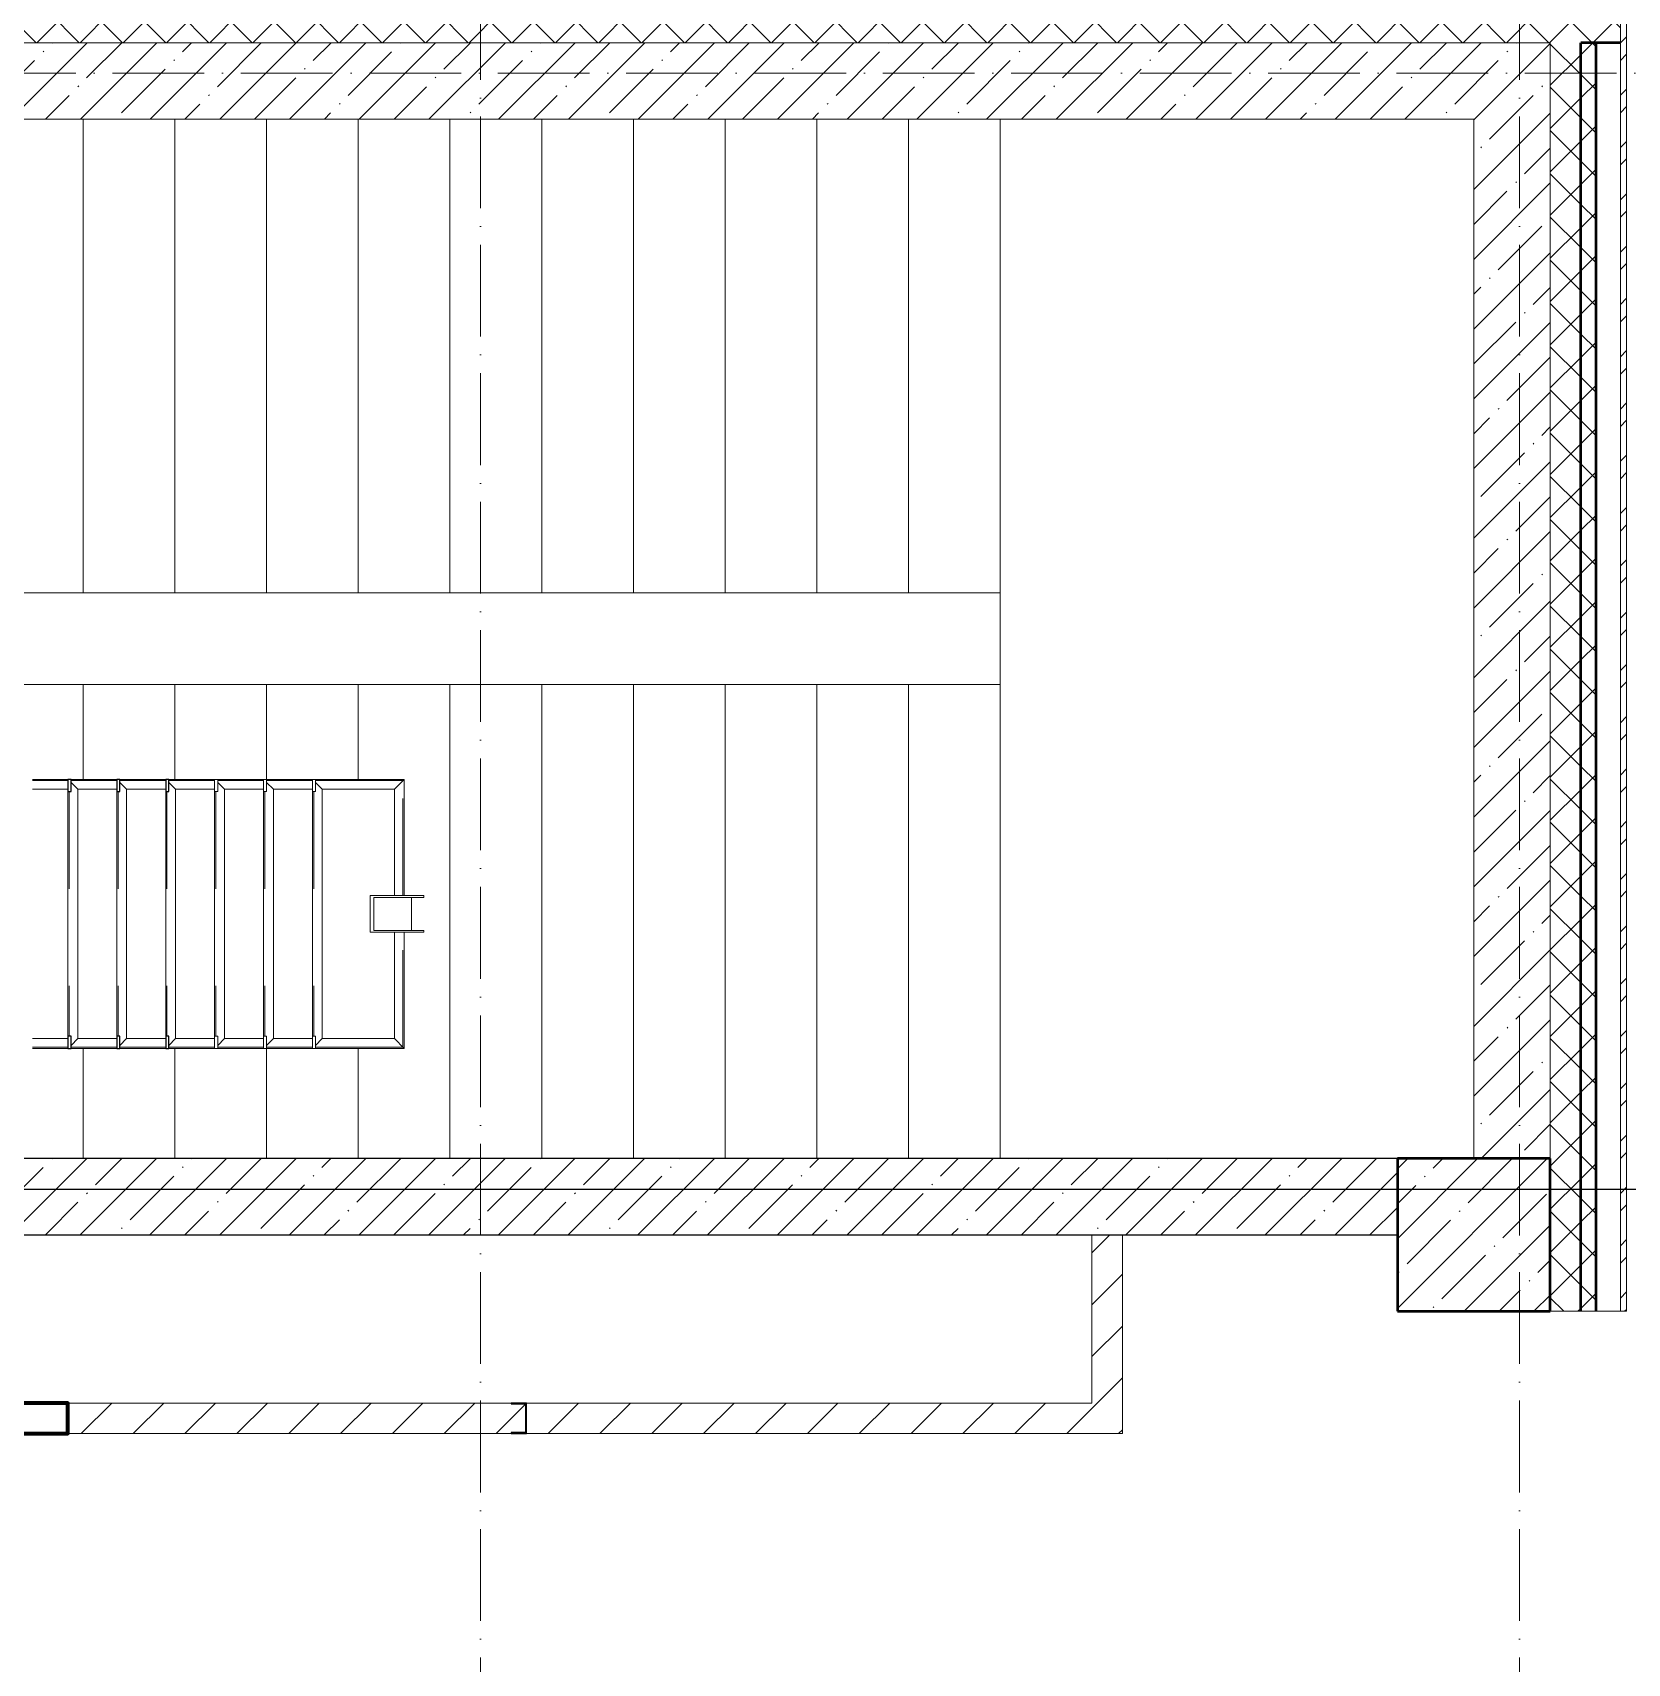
# Model space of a CAD drawing. Header units: millimetres. Extents: x -356862 to 418287, y 0 to 839748.
# Drawn here: x 161013 to 166232, y 501445 to 506780 of the extents above; entities that cross this region are included whole.
import ezdxf

# ---------------------------------------------------------------- set-up
doc = ezdxf.new("R2010")
doc.units = ezdxf.units.MM
doc.linetypes.add('50_200_ШТРИХ_1Т_ш5_п1_п1_', pattern=[700, 500, -100, 0, -100])
doc.linetypes.add('Штрих', pattern=[635, 317.5, -317.5])
for name, color, linetype, lineweight in [('9.7) Заделка 956 шт', 6, 'Continuous', 158), ('A-GENM-____-HDLN', 7, 'Штрих', 9), ('A-GENM-____-MCUT', 7, 'Continuous', 25), ('A-GENM-____-OTLN', 7, 'Continuous', 9), ('A-GENM-____-OTLN-1', 7, 'Continuous', 25), ('A-WALL-____-MCUT-1', 7, 'Continuous', 9), ('A-WALL-____-MCUT-2', 7, 'Continuous', 50), ('A-WALL-____-MCUT-3', 7, 'Continuous', 9), ('A-WALL-____-PATT-1', 7, 'Continuous', 9), ('A-WALL-FNSH-MCUT-1', 7, 'Continuous', 9), ('S-COLS-____-MCUT', 7, 'Continuous', 50), ('S-COLS-____-OTLN', 7, 'Continuous', 9), ('S-GRID-____-OTLN-1', 7, '50_200_ШТРИХ_1Т_ш5_п1_п1_', 9), ('S-STRS-____-OTLN-1', 7, 'Continuous', 9)]:
    doc.layers.add(name, color=color, linetype=linetype, lineweight=lineweight)
pattern_1 = [(45, (142429.06, 459015.94), (-70.71068, 70.71068), []), (135, (142429.06, 459015.94), (-70.71068, -70.71068), [])]
pattern_2 = [(45, (142429.06, 459015.94), (-84.8528, 84.8528), [])]
pattern_3 = [(45, (142429.06, 459015.94), (-114.04925, 114.04925), []), (45, (142543.1, 459015.94), (-114.04925, 114.04925), [201.612, -40.322, 3.353, -36.97])]

# ---------------------------------------------------------------- blocks, each defined once
blk = doc.blocks.new('ОМ_Труба_ГОСТ 8639-82 - ОМ_Труба_ГОСТ 8639-82-26350154-АР1_План отверстий 3 этажа в осях 1-64_А-ГГ')
at = {"layer": 'A-GENM-____-OTLN'}
for p, q in [((19689.1, 44821), (19689.1, 44941)), ((19689.1, 44941), (19864.1, 44941)), ((19864.1, 44935), (19701.2, 44935)), ((19701.2, 44935), (19701.2, 44827)), ((19824, 44935), (19824, 44827)), ((19864.1, 44941), (19864.1, 44935)), ((19864.1, 44821), (19689.1, 44821)), ((19701.2, 44827), (19864.1, 44827)), ((19864.1, 44827), (19864.1, 44821))]:
    blk.add_line(p, q, dxfattribs=at)
blk = doc.blocks.new('ОМ_Уголок_ГОСТ 8509-93 - ОМ_Уголок_ГОСТ 8509-93-26349651-АР1_План отверстий 3 этажа в осях 1-64_А-ГГ')
at = {"layer": 'A-GENM-____-HDLN'}
for p, q in [((4, -4), (380, -4)), ((500, -4), (876, -4))]:
    blk.add_line(p, q, dxfattribs=at)
at = {"layer": 'A-GENM-____-OTLN'}
for p, q in [((380, 0), (0, 0)), ((32, -32), (0, 0)), ((32, -32), (380, -32)), ((880, 0), (500, 0)), ((500, -32), (848, -32)), ((880, 0), (848, -32))]:
    blk.add_line(p, q, dxfattribs=at)
blk = doc.blocks.new('ОМ_Уголок_ГОСТ 8509-93 - ОМ_Уголок_ГОСТ 8509-93-V88-АР1_План отверстий 3 этажа в осях 1-64_А-ГГ')
at = {"layer": 'A-GENM-____-HDLN'}
blk.add_line((40, -4), (840, -4), dxfattribs=at)
at = {"layer": 'A-GENM-____-OTLN'}
for p, q in [((32, -32), (10, -10)), ((32, -32), (848, -32)), ((840, 0), (40, 0)), ((870, -10), (848, -32))]:
    blk.add_line(p, q, dxfattribs=at)
blk = doc.blocks.new('ОМ_Уголок_ГОСТ 8509-93 - ОМ_Уголок_ГОСТ 8509-93-19082047-АР1_План отверстий 3 этажа в осях 1-64_А-ГГ')
at = {"layer": 'A-GENM-____-HDLN'}
blk.add_line((10, -4), (296, -4), dxfattribs=at)
at = {"layer": 'A-GENM-____-OTLN'}
for p, q in [((300, 0), (10, 0)), ((32, -32), (10, -10)), ((32, -32), (268, -32)), ((300, 0), (268, -32))]:
    blk.add_line(p, q, dxfattribs=at)
blk = doc.blocks.new('ОМ_Уголок_ГОСТ 8509-93 - ОМ_Уголок_ГОСТ 8509-93-V89-АР1_План отверстий 3 этажа в осях 1-64_А-ГГ')
at = {"layer": 'A-GENM-____-HDLN'}
blk.add_line((4, -4), (290, -4), dxfattribs=at)
at = {"layer": 'A-GENM-____-OTLN'}
for p, q in [((290, 0), (0, 0)), ((32, -32), (0, 0)), ((32, -32), (268, -32)), ((290, -10), (268, -32))]:
    blk.add_line(p, q, dxfattribs=at)
blk = doc.blocks.new('ОМ_Уголок_ГОСТ 8509-93 - ОМ_Уголок_ГОСТ 8509-93-V90-АР1_План отверстий 3 этажа в осях 1-64_А-ГГ')
at = {"layer": 'A-GENM-____-HDLN'}
blk.add_line((10, -4), (160, -4), dxfattribs=at)
at = {"layer": 'A-GENM-____-OTLN'}
for p, q in [((160, 0), (10, 0)), ((32, -32), (10, -10)), ((32, -32), (160, -32))]:
    blk.add_line(p, q, dxfattribs=at)
blk = doc.blocks.new('ОМ_Уголок_ГОСТ 8509-93 - ОМ_Уголок_ГОСТ 8509-93-V91-АР1_План отверстий 3 этажа в осях 1-64_А-ГГ')
at = {"layer": 'A-GENM-____-HDLN'}
blk.add_line((140, -4), (290, -4), dxfattribs=at)
at = {"layer": 'A-GENM-____-OTLN'}
for p, q in [((290, 0), (140, 0)), ((140, -32), (268, -32)), ((290, -10), (268, -32))]:
    blk.add_line(p, q, dxfattribs=at)
blk = doc.blocks.new('ОМ_Уголок_ГОСТ 8509-93 - ОМ_Уголок_ГОСТ 8509-93-V93-АР1_План отверстий 3 этажа в осях 1-64_А-ГГ')
at = {"layer": 'A-GENM-____-HDLN'}
blk.add_line((44.3, -4), (160, -4), dxfattribs=at)
at = {"layer": 'A-GENM-____-OTLN'}
for p, q in [((160, 0), (44.3, 0)), ((44.3, -32), (160, -32))]:
    blk.add_line(p, q, dxfattribs=at)
blk = doc.blocks.new('ОМ_Уголок_ГОСТ 8509-93 - ОМ_Уголок_ГОСТ 8509-93-V94-АР1_План отверстий 3 этажа в осях 1-64_А-ГГ')
at = {"layer": 'A-GENM-____-HDLN'}
blk.add_line((140, -4), (255.7, -4), dxfattribs=at)
at = {"layer": 'A-GENM-____-OTLN'}
for p, q in [((255.7, 0), (140, 0)), ((140, -32), (255.7, -32))]:
    blk.add_line(p, q, dxfattribs=at)
blk = doc.blocks.new('ОМ_Полоса_Трапеция прямоугольная_Прокат_ГОСТ 103-2006 - ОМ_Полоса_Трапеция прямоугольная_Прокат_ГОСТ 103-2006-19082130-АР1_План отверстий 3 этажа в осях 1-64_А-ГГ')
at = {"layer": 'A-GENM-____-OTLN'}
for p, q in [((19500, 45321), (19510, 45321)), ((19500, 45281), (19500, 45321)), ((19510, 45321), (19510, 45281)), ((19510, 45281), (19500, 45281))]:
    blk.add_line(p, q, dxfattribs=at)
blk = doc.blocks.new('ОМ_Полоса_Трапеция прямоугольная_Прокат_ГОСТ 103-2006 - ОМ_Полоса_Трапеция прямоугольная_Прокат_ГОСТ 103-2006-V96-АР1_План отверстий 3 этажа в осях 1-64_А-ГГ')
at = {"layer": 'A-GENM-____-MCUT'}
for p, q in [((19030, 45321), (19020, 45321)), ((19020, 45321), (19020, 45281)), ((19030, 45281), (19030, 45321)), ((19020, 45281), (19030, 45281))]:
    blk.add_line(p, q, dxfattribs=at)
blk = doc.blocks.new('ОМ_Полоса_Трапеция прямоугольная_Прокат_ГОСТ 103-2006 - ОМ_Полоса_Трапеция прямоугольная_Прокат_ГОСТ 103-2006-V97-АР1_План отверстий 3 этажа в осях 1-64_А-ГГ')
at = {"layer": 'A-GENM-____-MCUT'}
for p, q in [((18870, 45321), (18860, 45321)), ((18860, 45321), (18860, 45281)), ((18870, 45281), (18870, 45321)), ((18860, 45281), (18870, 45281))]:
    blk.add_line(p, q, dxfattribs=at)
blk = doc.blocks.new('ОМ_Полоса_Трапеция прямоугольная_Прокат_ГОСТ 103-2006 - ОМ_Полоса_Трапеция прямоугольная_Прокат_ГОСТ 103-2006-V98-АР1_План отверстий 3 этажа в осях 1-64_А-ГГ')
at = {"layer": 'A-GENM-____-MCUT'}
for p, q in [((18710, 45321), (18700, 45321)), ((18700, 45321), (18700, 45281)), ((18710, 45281), (18710, 45321)), ((18700, 45281), (18710, 45281))]:
    blk.add_line(p, q, dxfattribs=at)
blk = doc.blocks.new('ОМ_Полоса_Трапеция прямоугольная_Прокат_ГОСТ 103-2006 - ОМ_Полоса_Трапеция прямоугольная_Прокат_ГОСТ 103-2006-19082170-АР1_План отверстий 3 этажа в осях 1-64_А-ГГ')
at = {"layer": 'A-GENM-____-OTLN'}
for p, q in [((19500, 44481), (19510, 44481)), ((19500, 44441), (19500, 44481)), ((19510, 44441), (19500, 44441)), ((19510, 44481), (19510, 44441))]:
    blk.add_line(p, q, dxfattribs=at)
blk = doc.blocks.new('ОМ_Полоса_Трапеция прямоугольная_Прокат_ГОСТ 103-2006 - ОМ_Полоса_Трапеция прямоугольная_Прокат_ГОСТ 103-2006-V99-АР1_План отверстий 3 этажа в осях 1-64_А-ГГ')
at = {"layer": 'A-GENM-____-MCUT'}
for p, q in [((19030, 44481), (19020, 44481)), ((19020, 44481), (19020, 44441)), ((19020, 44441), (19030, 44441)), ((19030, 44441), (19030, 44481))]:
    blk.add_line(p, q, dxfattribs=at)
blk = doc.blocks.new('ОМ_Полоса_Трапеция прямоугольная_Прокат_ГОСТ 103-2006 - ОМ_Полоса_Трапеция прямоугольная_Прокат_ГОСТ 103-2006-V100-АР1_План отверстий 3 этажа в осях 1-64_А-ГГ')
at = {"layer": 'A-GENM-____-MCUT'}
for p, q in [((18870, 44481), (18860, 44481)), ((18860, 44481), (18860, 44441)), ((18860, 44441), (18870, 44441)), ((18870, 44441), (18870, 44481))]:
    blk.add_line(p, q, dxfattribs=at)
blk = doc.blocks.new('ОМ_Полоса_Трапеция прямоугольная_Прокат_ГОСТ 103-2006 - ОМ_Полоса_Трапеция прямоугольная_Прокат_ГОСТ 103-2006-V101-АР1_План отверстий 3 этажа в осях 1-64_А-ГГ')
at = {"layer": 'A-GENM-____-MCUT'}
for p, q in [((18710, 44481), (18700, 44481)), ((18700, 44481), (18700, 44441)), ((18700, 44441), (18710, 44441)), ((18710, 44441), (18710, 44481))]:
    blk.add_line(p, q, dxfattribs=at)
blk = doc.blocks.new('BSC_Колонна _Прямоугольная - 500х500-V152-АР1_План отверстий 3 этажа в осях 1-64_А-ГГ')
at = {"layer": 'S-COLS-____-OTLN'}
h = blk.add_hatch(dxfattribs=at)
h.set_pattern_fill('FP_175', color=256, style=0, pattern_type=2)
h.set_pattern_definition([(45, (-23300, -43831.04), (-114.04925, 114.04925), []), (45, (-23185.95, -43831.04), (-114.04925, 114.04925), [201.613, -40.323, 3.353, -36.97])])
h.paths.add_polyline_path([(-250, -250), (250, -250), (250, 250), (-250, 250)], flags=0)
at = {"layer": 'S-COLS-____-MCUT'}
for p, q in [((250, 250), (-250, 250)), ((-250, 250), (-250, -250)), ((250, -250), (250, 250)), ((-250, -250), (250, -250))]:
    blk.add_line(p, q, dxfattribs=at)
blk = doc.blocks.new('154_Фахверк_СКБ_Швеллер - Тип_100_3960-28318856-АР1_План отверстий 3 этажа в осях 1-64_А-ГГ')
at = {"layer": 'A-GENM-____-MCUT'}
for p, q in [((175, 50), (125, 50)), ((125, 50), (125, -50)), ((128, 47), (175, 47)), ((128, -47), (128, 47)), ((175, 47), (175, 50)), ((125, -50), (175, -50)), ((175, -47), (128, -47)), ((175, -50), (175, -47))]:
    blk.add_line(p, q, dxfattribs=at)

msp = doc.modelspace()

# ---------------------------------------------------------------- hatches: boundary and pattern name
h = msp.add_hatch()
h.set_pattern_fill('FP_38', color=256, style=0, pattern_type=2)
h.set_pattern_definition(pattern_3)
h.paths.add_polyline_path([(165479.0567, 502846.983), (165479.0567, 503096.983), (157029.0567, 503096.983), (157029.0567, 502846.983), (163624.9513, 502846.983)], flags=0)
h = msp.add_hatch()
h.set_pattern_fill('FP_4', color=256, style=0, pattern_type=2)
h.set_pattern_definition(pattern_2)
h.paths.add_polyline_path([(164579.0567, 502196.983), (164579.0567, 502296.983), (162629.0567, 502296.983), (162629.0567, 502196.983), (163624.9513, 502196.983)], flags=0)
h.paths.add_polyline_path([(162579.0567, 502196.983), (162579.0567, 502199.983), (162626.0567, 502199.983), (162626.0567, 502293.983), (162579.0567, 502293.983), (162579.0567, 502296.983), (161129.0567, 502296.983), (161129.0567, 502196.983), (161857.487, 502196.983)], flags=0)
h.paths.add_polyline_path([(160729.0567, 502196.983), (160729.0567, 502296.983), (158329.0567, 502296.983), (158329.0567, 502196.983), (160090.0227, 502196.983)], flags=0)
at = {"layer": 'A-WALL-____-PATT-1'}
h = msp.add_hatch(dxfattribs=at)
h.set_pattern_fill('FP_3', color=256, style=0, pattern_type=2)
h.set_pattern_definition([(45, (142429.06, 459015.94), (-85.53659, 85.53659), []), (45, (142486.08, 459015.94), (-85.53659, 85.53659), [])])
h.paths.add_polyline_path([(166229.0567, 500566.983), (166229.0567, 500796.983), (166209.0567, 500796.983), (166209.0567, 500566.983)], flags=0)
h.paths.add_polyline_path([(166229.0567, 502596.983), (166229.0567, 506996.983), (166209.0567, 506996.983), (166209.0567, 502596.983)], flags=0)
h = msp.add_hatch(dxfattribs=at)
h.set_pattern_fill('FP_1', color=256, style=0, pattern_type=2)
h.set_pattern_definition(pattern_1)
h.paths.add_polyline_path([(166129.0567, 506746.983), (166209.0567, 506746.983), (166209.0567, 506846.983), (158029.0567, 506846.983), (158029.0567, 506746.983), (166079.0567, 506746.983)], flags=0)
h.paths.add_polyline_path([(157029.0567, 506746.983), (157029.0567, 506846.983), (155829.0567, 506846.983), (155829.0567, 506752.983), (155904.0567, 506752.983), (155904.0567, 506746.983), (156555.0941, 506746.983)], flags=0)
h.paths.add_polyline_path([(153954.0567, 506746.983), (153954.0567, 506752.983), (154029.0567, 506752.983), (154029.0567, 506846.983), (149829.0567, 506846.983), (149829.0567, 506752.983), (149904.0567, 506752.983), (149904.0567, 506746.983), (153020.1656, 506746.983)], flags=0)
h.paths.add_polyline_path([(148029.0567, 506746.983), (148029.0567, 506846.983), (139979.0567, 506846.983), (139979.0567, 506746.983), (147717.7727, 506746.983)], flags=0)
h = msp.add_hatch(dxfattribs=at)
h.set_pattern_fill('FP_38', color=256, style=0, pattern_type=2)
h.set_pattern_definition(pattern_3)
h.paths.add_polyline_path([(165729.0567, 506496.983), (165979.0567, 506496.983), (165979.0567, 506746.983), (158029.0567, 506746.983), (158029.0567, 506496.983), (163624.9513, 506496.983)], flags=0)
h = msp.add_hatch(dxfattribs=at)
h.set_pattern_fill('FP_1', color=256, style=0, pattern_type=2)
h.set_pattern_definition(pattern_1)
h.paths.add_polyline_path([(166079.0567, 468546.983), (166079.0567, 470746.983), (165985.0567, 470746.983), (165985.0567, 470671.983), (165979.0567, 470671.983), (165979.0567, 468546.983)], flags=0)
h.paths.add_polyline_path([(166079.0567, 472546.983), (166079.0567, 473746.983), (165985.0567, 473746.983), (165985.0567, 473671.983), (165979.0567, 473671.983), (165979.0567, 472621.983), (165985.0567, 472621.983), (165985.0567, 472546.983)], flags=0)
h.paths.add_polyline_path([(166079.0567, 475546.983), (166079.0567, 476746.983), (165979.0567, 476746.983), (165979.0567, 475621.983), (165985.0567, 475621.983), (165985.0567, 475546.983)], flags=0)
h.paths.add_polyline_path([(166079.0567, 478546.983), (166079.0567, 479746.983), (165985.0567, 479746.983), (165985.0567, 479671.983), (165979.0567, 479671.983), (165979.0567, 478621.983), (165985.0567, 478621.983), (165985.0567, 478546.983)], flags=0)
h.paths.add_polyline_path([(165979.0567, 481546.983), (166079.0567, 481546.983), (166079.0567, 482746.983), (165985.0567, 482746.983), (165985.0567, 482671.983), (165979.0567, 482671.983), (165979.0567, 482046.983)], flags=0)
h.paths.add_polyline_path([(165985.0567, 484546.983), (166079.0567, 484546.983), (166079.0567, 485746.983), (165979.0567, 485746.983), (165979.0567, 484621.983), (165985.0567, 484621.983), (165985.0567, 484552.983)], flags=0)
h.paths.add_polyline_path([(165985.0567, 487546.983), (166079.0567, 487546.983), (166079.0567, 488746.983), (165985.0567, 488746.983), (165985.0567, 488671.983), (165979.0567, 488671.983), (165979.0567, 487621.983), (165985.0567, 487621.983), (165985.0567, 487552.983)], flags=0)
h.paths.add_polyline_path([(165985.0567, 490546.983), (166079.0567, 490546.983), (166079.0567, 491746.983), (165979.0567, 491746.983), (165979.0567, 490621.983), (165985.0567, 490621.983), (165985.0567, 490552.983)], flags=0)
h.paths.add_polyline_path([(166079.0567, 493546.983), (166079.0567, 494746.983), (165985.0567, 494746.983), (165985.0567, 494671.983), (165979.0567, 494671.983), (165979.0567, 493621.983), (165985.0567, 493621.983), (165985.0567, 493546.983)], flags=0)
h.paths.add_polyline_path([(165985.0567, 496546.983), (166079.0567, 496546.983), (166079.0567, 497746.983), (165979.0567, 497746.983), (165979.0567, 496621.983), (165985.0567, 496621.983), (165985.0567, 496552.983)], flags=0)
h.paths.add_polyline_path([(166079.0567, 499546.983), (166079.0567, 500796.983), (165985.0567, 500796.983), (165985.0567, 500721.983), (165979.0567, 500721.983), (165979.0567, 499621.983), (165985.0567, 499621.983), (165985.0567, 499546.983)], flags=0)
h.paths.add_polyline_path([(166079.0567, 502596.983), (166079.0567, 506746.983), (165979.0567, 506746.983), (165979.0567, 502596.983)], flags=0)
h = msp.add_hatch(dxfattribs=at)
h.set_pattern_fill('FP_1', color=256, style=0, pattern_type=2)
h.set_pattern_definition(pattern_1)
h.paths.add_polyline_path([(166129.0567, 468546.983), (166129.0567, 470746.983), (166079.0567, 470746.983), (166079.0567, 468546.983)], flags=0)
h.paths.add_polyline_path([(166129.0567, 472546.983), (166129.0567, 473746.983), (166079.0567, 473746.983), (166079.0567, 472546.983)], flags=0)
h.paths.add_polyline_path([(166129.0567, 475546.983), (166129.0567, 476746.983), (166079.0567, 476746.983), (166079.0567, 475546.983)], flags=0)
h.paths.add_polyline_path([(166129.0567, 478546.983), (166129.0567, 479746.983), (166079.0567, 479746.983), (166079.0567, 478546.983)], flags=0)
h.paths.add_polyline_path([(166129.0567, 481546.983), (166129.0567, 482746.983), (166079.0567, 482746.983), (166079.0567, 481546.983)], flags=0)
h.paths.add_polyline_path([(166079.0567, 484546.983), (166129.0567, 484546.983), (166129.0567, 485746.983), (166079.0567, 485746.983), (166079.0567, 485550.9056)], flags=0)
h.paths.add_polyline_path([(166079.0567, 487546.983), (166129.0567, 487546.983), (166129.0567, 488746.983), (166079.0567, 488746.983)], flags=0)
h.paths.add_polyline_path([(166129.0567, 490546.983), (166129.0567, 491746.983), (166079.0567, 491746.983), (166079.0567, 490546.983)], flags=0)
h.paths.add_polyline_path([(166079.0567, 493546.983), (166129.0567, 493546.983), (166129.0567, 494746.983), (166079.0567, 494746.983), (166079.0567, 494151.2093)], flags=0)
h.paths.add_polyline_path([(166079.0567, 496546.983), (166129.0567, 496546.983), (166129.0567, 497746.983), (166079.0567, 497746.983), (166079.0567, 497591.3308)], flags=0)
h.paths.add_polyline_path([(166129.0567, 499546.983), (166129.0567, 500796.983), (166079.0567, 500796.983), (166079.0567, 499546.983)], flags=0)
h.paths.add_polyline_path([(166129.0567, 502596.983), (166129.0567, 506746.983), (166079.0567, 506746.983), (166079.0567, 502596.983)], flags=0)
h = msp.add_hatch(dxfattribs=at)
h.set_pattern_fill('FP_38', color=256, style=0, pattern_type=2)
h.set_pattern_definition(pattern_3)
h.paths.add_polyline_path([(165979.0567, 503096.983), (165979.0567, 506496.983), (165729.0567, 506496.983), (165729.0567, 503096.983)], flags=0)
h = msp.add_hatch(dxfattribs=at)
h.set_pattern_fill('FP_4', color=256, style=0, pattern_type=2)
h.set_pattern_definition(pattern_2)
h.paths.add_polyline_path([(164579.0567, 502296.983), (164579.0567, 502846.983), (164479.0567, 502846.983), (164479.0567, 502296.983)], flags=0)

# ---------------------------------------------------------------- linework, layer by layer
for p, q in [((165479.0567, 503096.983), (157029.0567, 503096.983)), ((156979.0567, 502846.983), (165479.0567, 502846.983))]:
    msp.add_line(p, q)
at = {"color": 251, "ltscale": 0.6, "true_color": 0x636466}
msp.add_line((137760.2865, 502996.983), (169136.7959, 502996.983), dxfattribs=at)
at = {"layer": '9.7) Заделка 956 шт'}
msp.add_lwpolyline([(160729.0567, 502196.983), (161129.0567, 502196.983), (161129.0567, 502296.983), (160729.0567, 502296.983)], close=True, dxfattribs=at)
at = {"layer": 'A-WALL-____-MCUT-1'}
for p, q in [((165979.0567, 506746.983), (158029.0567, 506746.983)), ((165979.0567, 503096.983), (165979.0567, 506746.983)), ((158029.0567, 506496.983), (165729.0567, 506496.983)), ((165729.0567, 506496.983), (165729.0567, 503096.983))]:
    msp.add_line(p, q, dxfattribs=at)
at = {"layer": 'A-WALL-____-MCUT-2'}
for p, q in [((166079.0567, 502596.983), (166079.0567, 506746.983)), ((166209.0567, 506746.983), (166079.0567, 506746.983)), ((166129.0567, 502596.983), (166129.0567, 506746.983))]:
    msp.add_line(p, q, dxfattribs=at)
at = {"layer": 'A-WALL-____-MCUT-3'}
for p, q in [((166209.0567, 502596.983), (166209.0567, 506976.983)), ((165979.0567, 502596.983), (166209.0567, 502596.983))]:
    msp.add_line(p, q, dxfattribs=at)
at = {"layer": 'A-WALL-FNSH-MCUT-1'}
for p, q in [((166229.0567, 502596.983), (166229.0567, 506996.983)), ((164479.0567, 502846.983), (164479.0567, 502296.983)), ((164579.0567, 502196.983), (164579.0567, 502846.983)), ((166209.0567, 502596.983), (166229.0567, 502596.983)), ((162579.0567, 502296.983), (161129.0567, 502296.983)), ((164479.0567, 502296.983), (162629.0567, 502296.983)), ((161129.0567, 502196.983), (162579.0567, 502196.983)), ((162629.0567, 502196.983), (164579.0567, 502196.983))]:
    msp.add_line(p, q, dxfattribs=at)
at = {"layer": 'S-GRID-____-OTLN-1', "color": 251, "ltscale": 0.6, "true_color": 0x636466}
for p, q in [((162479.0567, 454533.3346), (162479.0567, 508896.9006)), ((165879.0567, 454533.3346), (165879.0567, 508896.9006)), ((169136.7959, 506646.983), (137760.2865, 506646.983))]:
    msp.add_line(p, q, dxfattribs=at)
at = {"layer": 'S-STRS-____-OTLN-1'}
for p, q in [((161179.0567, 504946.983), (161179.0567, 506496.983)), ((161179.0567, 504946.983), (161179.0567, 506496.983)), ((161479.0567, 504946.983), (161479.0567, 506496.983)), ((161479.0567, 504946.983), (161479.0567, 506496.983)), ((161779.0567, 504946.983), (161779.0567, 506496.983)), ((161779.0567, 504946.983), (161779.0567, 506496.983)), ((162079.0567, 504946.983), (162079.0567, 506496.983)), ((162079.0567, 504946.983), (162079.0567, 506496.983)), ((162379.0567, 504946.983), (162379.0567, 506496.983)), ((162379.0567, 504946.983), (162379.0567, 506496.983)), ((162679.0567, 504946.983), (162679.0567, 506496.983)), ((162679.0567, 504946.983), (162679.0567, 506496.983)), ((162979.0567, 504946.983), (162979.0567, 506496.983)), ((162979.0567, 504946.983), (162979.0567, 506496.983)), ((163279.0567, 504946.983), (163279.0567, 506496.983)), ((163279.0567, 504946.983), (163279.0567, 506496.983)), ((163579.0567, 504946.983), (163579.0567, 506496.983)), ((163579.0567, 504946.983), (163579.0567, 506496.983)), ((163879.0567, 504946.983), (163879.0567, 506496.983)), ((163879.0567, 504946.983), (163879.0567, 506496.983)), ((164179.0567, 504946.983), (164179.0567, 506496.983)), ((164179.0567, 504946.983), (164179.0567, 506496.983)), ((161179.0567, 504946.983), (160879.0567, 504946.983)), ((161479.0567, 504946.983), (161179.0567, 504946.983)), ((161779.0567, 504946.983), (161479.0567, 504946.983)), ((162079.0567, 504946.983), (161779.0567, 504946.983)), ((162379.0567, 504946.983), (162079.0567, 504946.983)), ((162679.0567, 504946.983), (162379.0567, 504946.983)), ((162979.0567, 504946.983), (162679.0567, 504946.983)), ((163279.0567, 504946.983), (162979.0567, 504946.983)), ((163579.0567, 504946.983), (163279.0567, 504946.983)), ((163879.0567, 504946.983), (163579.0567, 504946.983)), ((164179.0567, 504946.983), (163879.0567, 504946.983)), ((164179.0567, 504946.983), (164179.0567, 504646.983)), ((160879.0567, 504646.983), (161179.0567, 504646.983)), ((161179.0567, 504646.983), (161479.0567, 504646.983)), ((161179.0567, 504646.983), (161179.0567, 504336.983)), ((161179.0567, 504646.983), (161179.0567, 504336.983)), ((161479.0567, 504646.983), (161779.0567, 504646.983)), ((161479.0567, 504646.983), (161479.0567, 504336.983)), ((161479.0567, 504646.983), (161479.0567, 504336.983)), ((161779.0567, 504646.983), (162079.0567, 504646.983)), ((161779.0567, 504646.983), (161779.0567, 504336.983)), ((161779.0567, 504646.983), (161779.0567, 504336.983)), ((162079.0567, 504646.983), (162379.0567, 504646.983)), ((162079.0567, 504646.983), (162079.0567, 504336.983)), ((162079.0567, 504646.983), (162079.0567, 504336.983)), ((162379.0567, 504646.983), (162679.0567, 504646.983)), ((162379.0567, 504646.983), (162379.0567, 503096.983)), ((162379.0567, 504646.983), (162379.0567, 503096.983)), ((162679.0567, 504646.983), (162979.0567, 504646.983)), ((162679.0567, 504646.983), (162679.0567, 503096.983)), ((162679.0567, 504646.983), (162679.0567, 503096.983)), ((162979.0567, 504646.983), (163279.0567, 504646.983)), ((162979.0567, 504646.983), (162979.0567, 503096.983)), ((162979.0567, 504646.983), (162979.0567, 503096.983)), ((163279.0567, 504646.983), (163579.0567, 504646.983)), ((163279.0567, 504646.983), (163279.0567, 503096.983)), ((163279.0567, 504646.983), (163279.0567, 503096.983)), ((163579.0567, 504646.983), (163879.0567, 504646.983)), ((163579.0567, 504646.983), (163579.0567, 503096.983)), ((163579.0567, 504646.983), (163579.0567, 503096.983)), ((163879.0567, 504646.983), (164179.0567, 504646.983)), ((163879.0567, 504646.983), (163879.0567, 503096.983)), ((163879.0567, 504646.983), (163879.0567, 503096.983)), ((164179.0567, 504646.983), (164179.0567, 503096.983)), ((164179.0567, 504646.983), (164179.0567, 503096.983)), ((161179.0567, 503456.983), (161179.0567, 503096.983)), ((161179.0567, 503456.983), (161179.0567, 503096.983)), ((161479.0567, 503456.983), (161479.0567, 503096.983)), ((161479.0567, 503456.983), (161479.0567, 503096.983)), ((161779.0567, 503456.983), (161779.0567, 503096.983)), ((161779.0567, 503456.983), (161779.0567, 503096.983)), ((162079.0567, 503456.983), (162079.0567, 503096.983)), ((162079.0567, 503456.983), (162079.0567, 503096.983))]:
    msp.add_line(p, q, dxfattribs=at)

# ---------------------------------------------------------------- block references
at = {"layer": 'A-GENM-____-OTLN', "extrusion": (0, 0, -1)}
for name, p in [('ОМ_Уголок_ГОСТ 8509-93 - ОМ_Уголок_ГОСТ 8509-93-V94-АР1_План отверстий 3 этажа в осях 1-64_А-ГГ', (-161269.0567, 504336.983)), ('ОМ_Уголок_ГОСТ 8509-93 - ОМ_Уголок_ГОСТ 8509-93-V91-АР1_План отверстий 3 этажа в осях 1-64_А-ГГ', (-161429.0567, 504336.983)), ('ОМ_Уголок_ГОСТ 8509-93 - ОМ_Уголок_ГОСТ 8509-93-V91-АР1_План отверстий 3 этажа в осях 1-64_А-ГГ', (-161589.0567, 504336.983)), ('ОМ_Уголок_ГОСТ 8509-93 - ОМ_Уголок_ГОСТ 8509-93-V91-АР1_План отверстий 3 этажа в осях 1-64_А-ГГ', (-161749.0567, 504336.983)), ('ОМ_Уголок_ГОСТ 8509-93 - ОМ_Уголок_ГОСТ 8509-93-V91-АР1_План отверстий 3 этажа в осях 1-64_А-ГГ', (-161909.0567, 504336.983)), ('ОМ_Уголок_ГОСТ 8509-93 - ОМ_Уголок_ГОСТ 8509-93-V91-АР1_План отверстий 3 этажа в осях 1-64_А-ГГ', (-162069.0567, 504336.983)), ('ОМ_Уголок_ГОСТ 8509-93 - ОМ_Уголок_ГОСТ 8509-93-V89-АР1_План отверстий 3 этажа в осях 1-64_А-ГГ', (-162229.0567, 504336.983))]:
    msp.add_blockref(name, p, dxfattribs=at)
at = {"layer": 'A-GENM-____-OTLN'}
for name, p in [('ОМ_Полоса_Трапеция прямоугольная_Прокат_ГОСТ 103-2006 - ОМ_Полоса_Трапеция прямоугольная_Прокат_ГОСТ 103-2006-V98-АР1_План отверстий 3 этажа в осях 1-64_А-ГГ', (142429.0567, 459015.941)), ('ОМ_Полоса_Трапеция прямоугольная_Прокат_ГОСТ 103-2006 - ОМ_Полоса_Трапеция прямоугольная_Прокат_ГОСТ 103-2006-V97-АР1_План отверстий 3 этажа в осях 1-64_А-ГГ', (142429.0567, 459015.941)), ('ОМ_Полоса_Трапеция прямоугольная_Прокат_ГОСТ 103-2006 - ОМ_Полоса_Трапеция прямоугольная_Прокат_ГОСТ 103-2006-V96-АР1_План отверстий 3 этажа в осях 1-64_А-ГГ', (142429.0567, 459015.941)), ('ОМ_Полоса_Трапеция прямоугольная_Прокат_ГОСТ 103-2006 - ОМ_Полоса_Трапеция прямоугольная_Прокат_ГОСТ 103-2006-19082130-АР1_План отверстий 3 этажа в осях 1-64_А-ГГ', (142109.0567, 459015.941)), ('ОМ_Полоса_Трапеция прямоугольная_Прокат_ГОСТ 103-2006 - ОМ_Полоса_Трапеция прямоугольная_Прокат_ГОСТ 103-2006-19082130-АР1_План отверстий 3 этажа в осях 1-64_А-ГГ', (142269.0567, 459015.941)), ('ОМ_Полоса_Трапеция прямоугольная_Прокат_ГОСТ 103-2006 - ОМ_Полоса_Трапеция прямоугольная_Прокат_ГОСТ 103-2006-19082130-АР1_План отверстий 3 этажа в осях 1-64_А-ГГ', (142429.0567, 459015.941)), ('ОМ_Труба_ГОСТ 8639-82 - ОМ_Труба_ГОСТ 8639-82-26350154-АР1_План отверстий 3 этажа в осях 1-64_А-ГГ', (142429.0567, 459015.941)), ('ОМ_Полоса_Трапеция прямоугольная_Прокат_ГОСТ 103-2006 - ОМ_Полоса_Трапеция прямоугольная_Прокат_ГОСТ 103-2006-V101-АР1_План отверстий 3 этажа в осях 1-64_А-ГГ', (142429.0567, 459015.941)), ('ОМ_Полоса_Трапеция прямоугольная_Прокат_ГОСТ 103-2006 - ОМ_Полоса_Трапеция прямоугольная_Прокат_ГОСТ 103-2006-V100-АР1_План отверстий 3 этажа в осях 1-64_А-ГГ', (142429.0567, 459015.941)), ('ОМ_Полоса_Трапеция прямоугольная_Прокат_ГОСТ 103-2006 - ОМ_Полоса_Трапеция прямоугольная_Прокат_ГОСТ 103-2006-V99-АР1_План отверстий 3 этажа в осях 1-64_А-ГГ', (142429.0567, 459015.941)), ('ОМ_Полоса_Трапеция прямоугольная_Прокат_ГОСТ 103-2006 - ОМ_Полоса_Трапеция прямоугольная_Прокат_ГОСТ 103-2006-19082170-АР1_План отверстий 3 этажа в осях 1-64_А-ГГ', (142109.0567, 459015.941)), ('ОМ_Полоса_Трапеция прямоугольная_Прокат_ГОСТ 103-2006 - ОМ_Полоса_Трапеция прямоугольная_Прокат_ГОСТ 103-2006-19082170-АР1_План отверстий 3 этажа в осях 1-64_А-ГГ', (142269.0567, 459015.941)), ('ОМ_Полоса_Трапеция прямоугольная_Прокат_ГОСТ 103-2006 - ОМ_Полоса_Трапеция прямоугольная_Прокат_ГОСТ 103-2006-19082170-АР1_План отверстий 3 этажа в осях 1-64_А-ГГ', (142429.0567, 459015.941))]:
    msp.add_blockref(name, p, dxfattribs=at)
at = {"layer": 'A-GENM-____-OTLN', "extrusion": (0, 0, -1)}
for name, p, rotation in [('ОМ_Уголок_ГОСТ 8509-93 - ОМ_Уголок_ГОСТ 8509-93-V88-АР1_План отверстий 3 этажа в осях 1-64_А-ГГ', (-161129.0567, 504336.983), 269.9999999999989), ('ОМ_Уголок_ГОСТ 8509-93 - ОМ_Уголок_ГОСТ 8509-93-V88-АР1_План отверстий 3 этажа в осях 1-64_А-ГГ', (-161289.0567, 504336.983), 269.9999999999989), ('ОМ_Уголок_ГОСТ 8509-93 - ОМ_Уголок_ГОСТ 8509-93-V88-АР1_План отверстий 3 этажа в осях 1-64_А-ГГ', (-161449.0567, 504336.983), 269.9999999999989), ('ОМ_Уголок_ГОСТ 8509-93 - ОМ_Уголок_ГОСТ 8509-93-V88-АР1_План отверстий 3 этажа в осях 1-64_А-ГГ', (-161609.0567, 504336.983), 269.9999999999989), ('ОМ_Уголок_ГОСТ 8509-93 - ОМ_Уголок_ГОСТ 8509-93-V88-АР1_План отверстий 3 этажа в осях 1-64_А-ГГ', (-161769.0567, 504336.983), 269.9999999999989), ('ОМ_Уголок_ГОСТ 8509-93 - ОМ_Уголок_ГОСТ 8509-93-V88-АР1_План отверстий 3 этажа в осях 1-64_А-ГГ', (-161929.0567, 504336.983), 269.9999999999989), ('ОМ_Уголок_ГОСТ 8509-93 - ОМ_Уголок_ГОСТ 8509-93-26349651-АР1_План отверстий 3 этажа в осях 1-64_А-ГГ', (-162229.0567, 503456.983), 89.99999999999908), ('ОМ_Уголок_ГОСТ 8509-93 - ОМ_Уголок_ГОСТ 8509-93-V93-АР1_План отверстий 3 этажа в осях 1-64_А-ГГ', (-160969.0567, 503456.983), 180), ('ОМ_Уголок_ГОСТ 8509-93 - ОМ_Уголок_ГОСТ 8509-93-V90-АР1_План отверстий 3 этажа в осях 1-64_А-ГГ', (-161129.0567, 503456.983), 180), ('ОМ_Уголок_ГОСТ 8509-93 - ОМ_Уголок_ГОСТ 8509-93-V90-АР1_План отверстий 3 этажа в осях 1-64_А-ГГ', (-161289.0567, 503456.983), 180), ('ОМ_Уголок_ГОСТ 8509-93 - ОМ_Уголок_ГОСТ 8509-93-V90-АР1_План отверстий 3 этажа в осях 1-64_А-ГГ', (-161449.0567, 503456.983), 180), ('ОМ_Уголок_ГОСТ 8509-93 - ОМ_Уголок_ГОСТ 8509-93-V90-АР1_План отверстий 3 этажа в осях 1-64_А-ГГ', (-161609.0567, 503456.983), 180), ('ОМ_Уголок_ГОСТ 8509-93 - ОМ_Уголок_ГОСТ 8509-93-V90-АР1_План отверстий 3 этажа в осях 1-64_А-ГГ', (-161769.0567, 503456.983), 180), ('ОМ_Уголок_ГОСТ 8509-93 - ОМ_Уголок_ГОСТ 8509-93-19082047-АР1_План отверстий 3 этажа в осях 1-64_А-ГГ', (-161929.0567, 503456.983), 180)]:
    msp.add_blockref(name, p, dxfattribs=dict(at, rotation=rotation))
at = {"layer": 'A-GENM-____-OTLN-1', "rotation": 180}
msp.add_blockref('154_Фахверк_СКБ_Швеллер - Тип_100_3960-28318856-АР1_План отверстий 3 этажа в осях 1-64_А-ГГ', (162754.0567, 502246.983), dxfattribs=at)
at = {"layer": 'S-COLS-____-OTLN'}
msp.add_blockref('BSC_Колонна _Прямоугольная - 500х500-V152-АР1_План отверстий 3 этажа в осях 1-64_А-ГГ', (165729.0567, 502846.983), dxfattribs=at)

doc.saveas('drawing.dxf')
